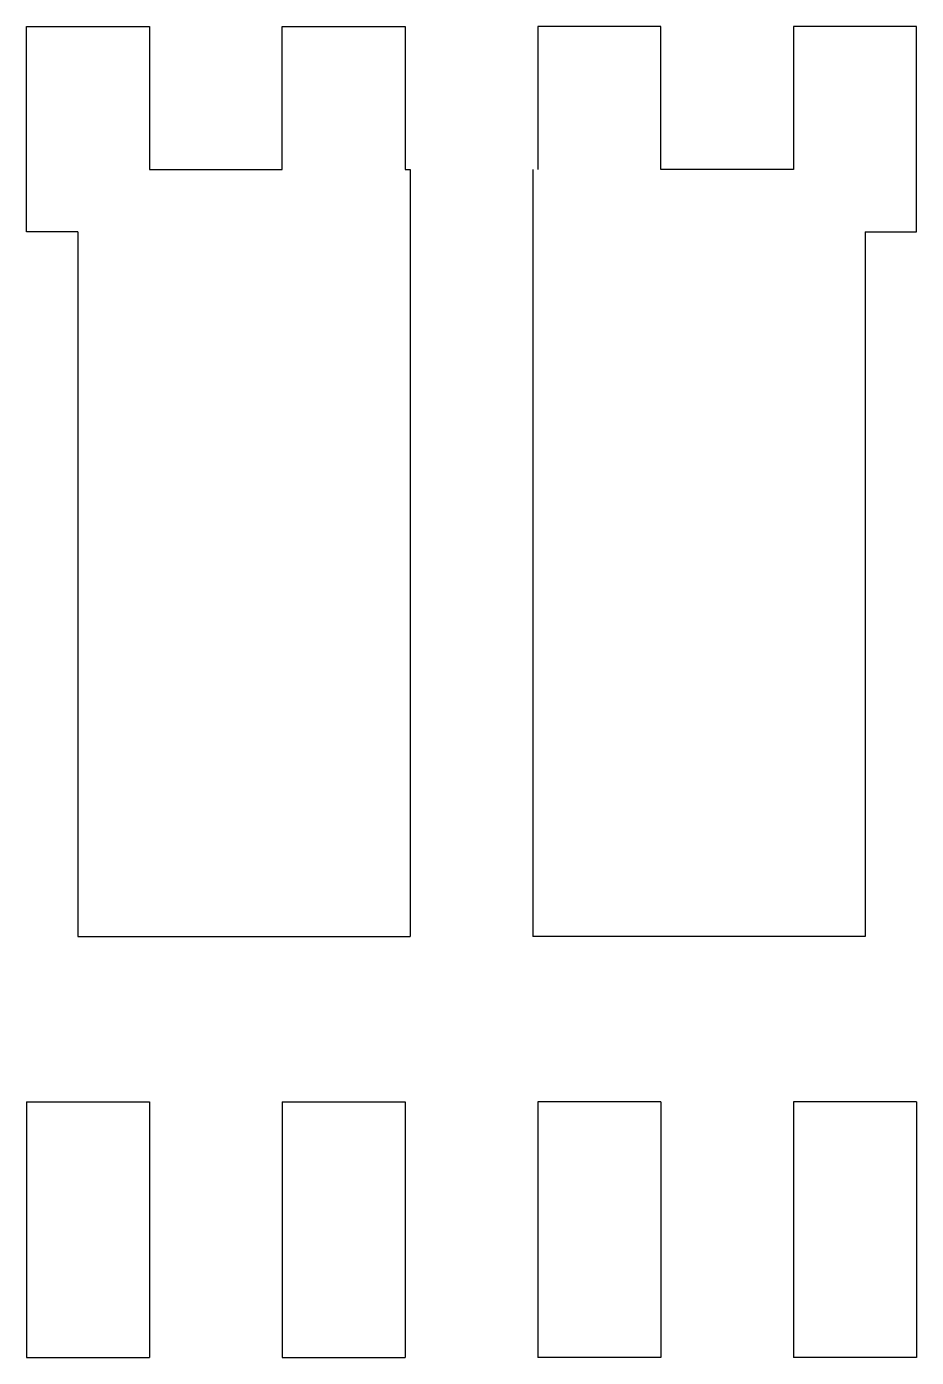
# Model space of a CAD drawing. Extents: x -2.21 to 2.21, y -3.31 to 3.31.
import ezdxf

# ---------------------------------------------------------------- set-up
doc = ezdxf.new("R2010")
doc.units = 0
doc.header["$MEASUREMENT"] = 0
doc.layers.add('MODELSKETCH_VISIBLE', color=7, linetype='CONTINUOUS')

msp = doc.modelspace()

# ---------------------------------------------------------------- linework, layer by layer
at = {"layer": 'MODELSKETCH_VISIBLE'}
for p, q in [((-2.21, 3.305), (-1.6, 3.305)), ((2.21, 3.305), (1.6, 3.305)), ((-2.21, 2.285), (-2.21, 3.305)), ((-1.6, 3.305), (-1.6, 2.595)), ((-0.94, 2.595), (-0.94, 3.305)), ((-0.94, 3.305), (-0.33, 3.305)), ((-0.33, 3.305), (-0.33, 2.595)), ((0.94, 3.305), (0.33, 3.305)), ((0.33, 3.305), (0.33, 2.595)), ((0.94, 2.595), (0.94, 3.305)), ((1.6, 3.305), (1.6, 2.595)), ((2.21, 2.285), (2.21, 3.305)), ((-1.6, 2.595), (-0.94, 2.595)), ((-0.33, 2.595), (-0.305, 2.595)), ((-0.305, 2.595), (-0.305, -1.215)), ((0.305, 2.595), (0.305, -1.215)), ((1.6, 2.595), (0.94, 2.595)), ((-1.955, 2.285), (-2.21, 2.285)), ((-1.955, 2.285), (-1.955, -1.215)), ((1.955, 2.285), (1.955, -1.215)), ((1.955, 2.285), (1.955, -1.215)), ((1.955, 2.285), (2.21, 2.285)), ((-1.955, -1.215), (-0.305, -1.215)), ((1.955, -1.215), (0.305, -1.215)), ((-2.21, -2.035), (-2.21, -3.305)), ((-2.21, -2.035), (-1.6, -2.035)), ((-1.6, -2.035), (-1.6, -3.305)), ((-0.94, -2.035), (-0.33, -2.035)), ((-0.94, -2.035), (-0.94, -3.305)), ((-0.33, -2.035), (-0.33, -3.305)), ((0.33, -2.035), (0.33, -3.305)), ((0.94, -2.035), (0.33, -2.035)), ((0.94, -2.035), (0.94, -3.305)), ((1.6, -2.035), (1.6, -3.305)), ((2.21, -2.035), (1.6, -2.035)), ((2.21, -2.035), (2.21, -3.305)), ((-2.21, -3.305), (-1.6, -3.305)), ((-0.94, -3.305), (-0.33, -3.305)), ((0.94, -3.305), (0.33, -3.305)), ((2.21, -3.305), (1.6, -3.305))]:
    msp.add_line(p, q, dxfattribs=at)

doc.saveas('drawing.dxf')
